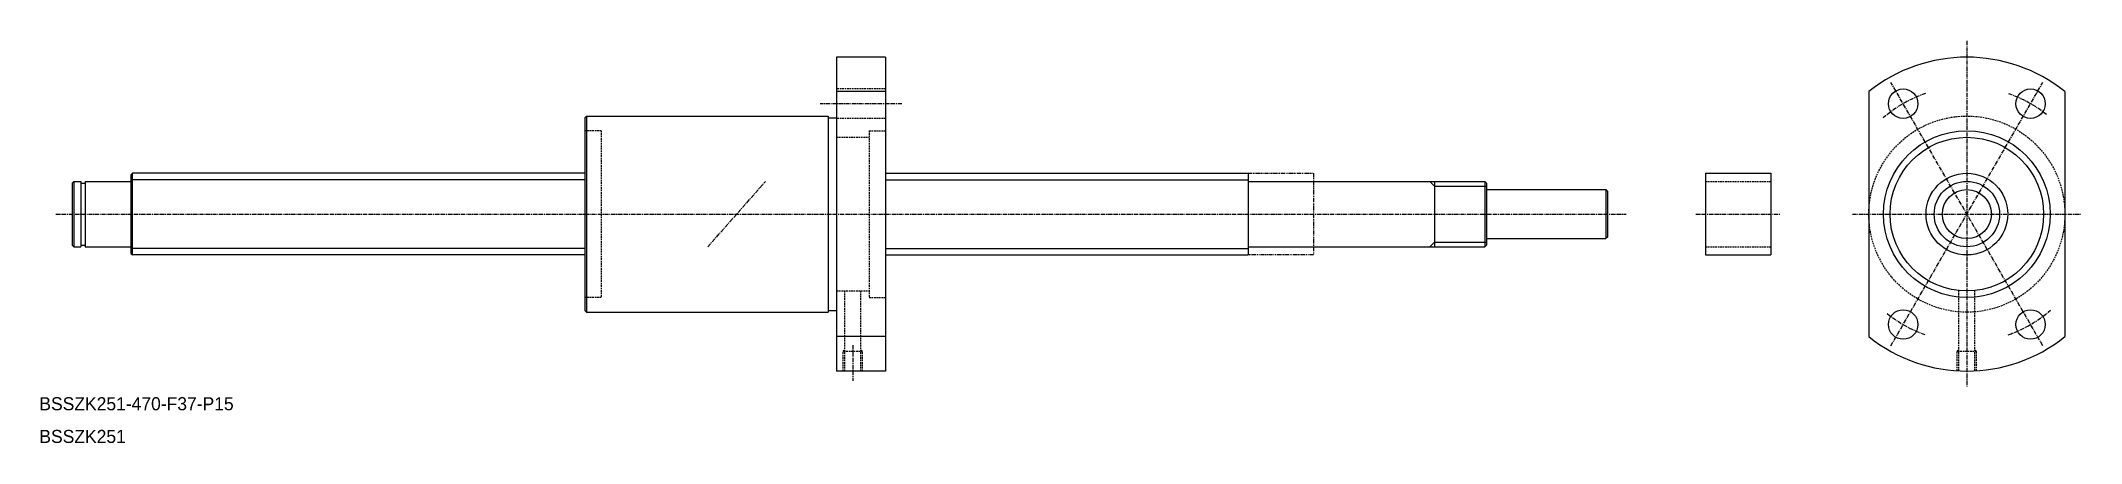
# Model space of a CAD drawing. Extents: x 10 to 635, y 10 to 133.
import ezdxf

# ---------------------------------------------------------------- set-up
doc = ezdxf.new("R2010")
doc.units = 0
for name, pattern in [('CENTER', [2, 1.25, -0.25, 0.25, -0.25]), ('DASHED', [0.75, 0.5, -0.25]), ('PHANTOM', [2.5, 1.25, -0.25, 0.25, -0.25, 0.25, -0.25])]:
    doc.linetypes.add(name, pattern=pattern)
doc.layers.get('0').update_dxf_attribs({"linetype": 'CONTINUOUS'})
doc.layers.add('CENTER', color=1, linetype='CENTER')

msp = doc.modelspace()

# ---------------------------------------------------------------- linework, layer by layer
at = {"color": 7, "linetype": 'CONTINUOUS'}
for p, q in [((254, 128), (254, 32)), ((269, 128), (254, 128)), ((269, 128), (269, 32)), ((269, 117.47), (254, 117.47)), ((570, 117.47), (570, 42.53)), ((630, 117.47), (630, 42.53)), ((177, 109.5), (177.5, 110)), ((177, 109.5), (177, 50.5)), ((177.5, 110), (177.5, 50)), ((177.5, 110), (251.5, 110)), ((251.5, 110), (251.5, 50)), ((251.5, 109.5), (254, 109.5)), ((20, 89.5), (20.5, 90)), ((20, 89.5), (20, 70.5)), ((20.5, 90), (20.5, 70)), ((20.5, 90), (22.65, 90)), ((22.65, 90), (22.65, 70)), ((22.65, 89.5), (24, 89.5)), ((24, 90), (24, 70)), ((24, 90), (37.8, 90)), ((38, 92), (38.5, 92.5)), ((38, 92), (38, 68)), ((177, 92.5), (38.5, 92.5)), ((38.5, 67.5), (38.5, 92.5)), ((269, 92.5), (380, 92.5)), ((380, 92.5), (380, 67.5)), ((380.2, 90), (452.5, 90)), ((437, 90), (437, 70)), ((452.5, 90), (452.5, 70)), ((452.5, 90), (453, 89.5)), ((453, 89.5), (453, 70.5)), ((453, 87.5), (489.5, 87.5)), ((489.5, 87.5), (489.5, 72.5)), ((489.5, 87.5), (490, 87)), ((520, 92.5), (520, 67.5)), ((520, 92.5), (540, 92.5)), ((540, 92.5), (540, 67.5)), ((490, 87), (490, 73)), ((20.5, 70), (20, 70.5)), ((20.5, 70), (22.65, 70)), ((22.65, 70.5), (24, 70.5)), ((24, 70), (37.8, 70)), ((380.2, 70), (452.5, 70)), ((398.27, 70), (398.27, 70)), ((416.35, 70), (416.35, 70)), ((453, 70.5), (452.5, 70)), ((453, 72.5), (489.5, 72.5)), ((490, 73), (489.5, 72.5)), ((38, 68), (38.5, 67.5)), ((177, 67.5), (38.5, 67.5)), ((269, 67.5), (380, 67.5)), ((520, 67.5), (540, 67.5)), ((177.5, 50), (177, 50.5)), ((177.5, 50), (251.5, 50)), ((251.5, 50.5), (254, 50.5)), ((269, 42.53), (254, 42.53)), ((269, 32), (254, 32))]:
    msp.add_line(p, q, dxfattribs=at)
at = {"color": 3, "linetype": 'DASHED'}
for p, q in [((269, 118.27), (254, 118.27)), ((269, 109.27), (254, 109.27)), ((182, 105.5), (177, 105.5)), ((182, 105.5), (182, 54.5)), ((254, 103.5), (264, 103.5)), ((264, 105.5), (264, 54.5)), ((264, 105.5), (269, 105.5)), ((520, 90), (540, 90)), ((520, 70), (540, 70)), ((254, 56.5), (264, 56.5)), ((256.54, 32), (256.54, 56.5)), ((261.46, 32), (261.46, 56.5)), ((597.54, 32.06), (597.54, 56.63)), ((602.46, 32.06), (602.46, 56.63)), ((182, 54.5), (177, 54.5)), ((264, 54.5), (269, 54.5)), ((256, 38), (256.54, 38.54)), ((262, 38), (256, 38)), ((256, 32), (256, 38)), ((262, 38), (261.46, 38.54)), ((262, 32), (262, 38)), ((597, 38), (597.54, 38.54)), ((603, 38), (597, 38)), ((597, 32.09), (597, 38)), ((603, 38), (602.46, 38.54)), ((603, 32.09), (603, 38))]:
    msp.add_line(p, q, dxfattribs=at)
at = {"color": 3, "linetype": 'CONTINUOUS'}
for p, q in [((177, 90.5), (38, 90.5)), ((269, 90.5), (380, 90.5)), ((435.6, 90), (437, 88.6)), ((437, 88.6), (453, 88.6)), ((177, 69.5), (38, 69.5)), ((269, 69.5), (380, 69.5)), ((435.6, 70), (437, 71.4)), ((437, 71.4), (453, 71.4))]:
    msp.add_line(p, q, dxfattribs=at)
at = {"color": 3, "linetype": 'PHANTOM'}
for p, q in [((380, 92.5), (400, 92.5)), ((400, 92.5), (400, 67.5)), ((400, 67.5), (380, 67.5))]:
    msp.add_line(p, q, dxfattribs=at)
at = {"color": 7, "linetype": 'CONTINUOUS'}
for centre, radius in [((580.5, 113.77), 4.5), ((619.5, 113.77), 4.5), ((600, 80), 25.5), ((600, 80), 23.5), ((600, 80), 12.5), ((600, 80), 10), ((600, 80), 7.5), ((580.5, 46.23), 4.5), ((619.5, 46.23), 4.5)]:
    msp.add_circle(centre, radius, dxfattribs=at)
at = {"color": 3, "linetype": 'DASHED'}
msp.add_circle((600, 80), 30, dxfattribs=at)
at = {"color": 7, "linetype": 'CONTINUOUS'}
for centre, radius, start, end in [((600, 80), 48, 51.31781, 128.68219), ((37.8, 90.2), 0.2, 270, 0), ((380.2, 90.2), 0.2, 180, 270), ((37.8, 69.8), 0.2, 0, 90), ((380.2, 69.8), 0.2, 90, 180), ((600, 80), 48, 231.31781, 308.68219)]:
    msp.add_arc(centre, radius, start, end, dxfattribs=at)
at = {"layer": 'CENTER', "color": 1, "linetype": 'CENTER'}
for p, q in [((600, 133), (600, 27)), ((623.25, 39.73), (576.75, 120.27)), ((576.75, 39.73), (623.25, 120.27)), ((274, 113.77), (249, 113.77)), ((214.59, 70), (232.26, 90)), ((15, 80), (495.69, 80)), ((517, 80), (543, 80)), ((565, 80), (635, 80)), ((259, 39.95), (259, 29))]:
    msp.add_line(p, q, dxfattribs=at)
for start, end in [(108.96453, 131.03547), (51.31781, 71.03547), (288.96453, 311.03547), (231.31781, 251.03547)]:
    msp.add_arc((600, 80), 39, start, end, dxfattribs=at)

# ---------------------------------------------------------------- texts
at = {"color": 7, "linetype": 'CONTINUOUS'}
for s, p in [('BSSZK251-470-F37-P15', (10, 20)), ('BSSZK251', (10, 10))]:
    msp.add_text(s, height=4, dxfattribs=at).set_placement(p)

doc.saveas('drawing.dxf')
